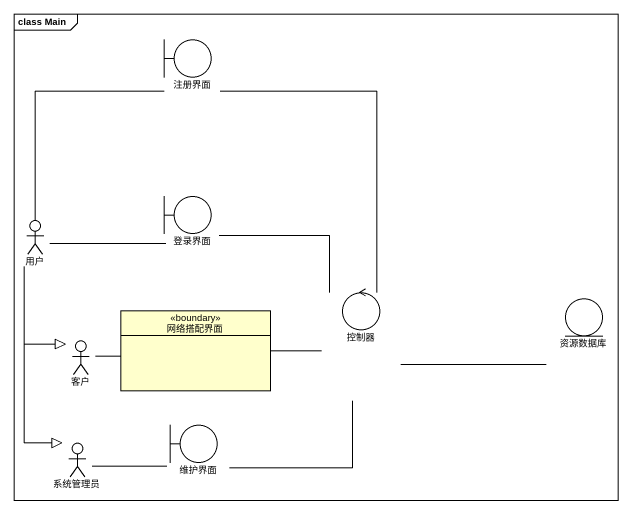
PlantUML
@startuml
mainframe class Main
allowmixing
hide circle
hide empty members
boundary 注册界面
actor 用户
boundary 登录界面
control 控制器
entity 资源数据库
actor 客户
class 网络搭配界面 <<boundary>>
actor 系统管理员
boundary 维护界面
注册界面 -- 控制器
用户 -up- 注册界面
用户 -right- 登录界面
用户 --|> 客户
用户 --|> 系统管理员
登录界面 -- 控制器
控制器 -right- 资源数据库
客户 -right- 网络搭配界面
网络搭配界面 -right- 控制器
系统管理员 -right- 维护界面
维护界面 -up- 控制器
@enduml
